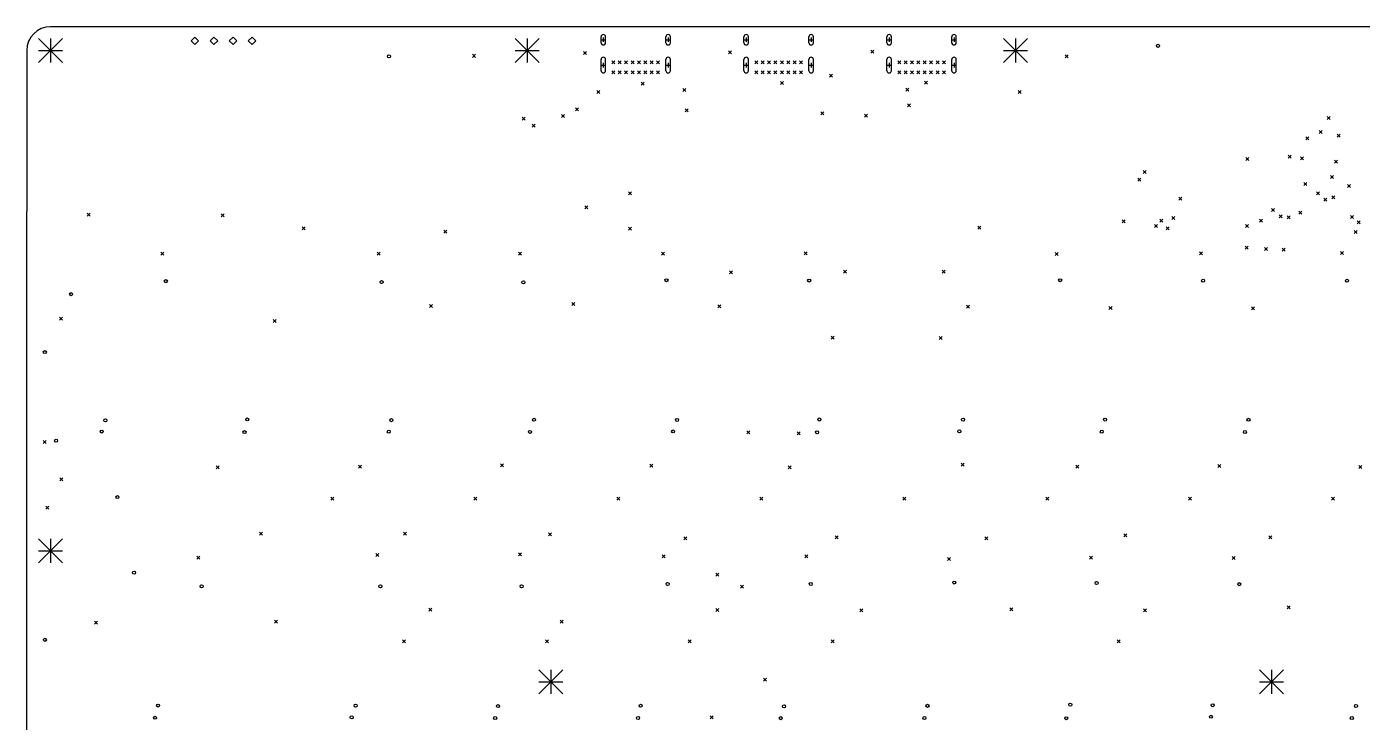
# Model space of a CAD drawing. Extents: x 16 to 378, y -238 to -52.
# Drawn here: x 19.1 to 197, y -144.3 to -51.6 of the extents above; entities that cross this region are included whole.
import ezdxf

# ---------------------------------------------------------------- set-up
doc = ezdxf.new("R2010")
doc.units = 0
doc.layers.add('BLACK', color=7, linetype='CONTINUOUS')

msp = doc.modelspace()

# ---------------------------------------------------------------- linework, layer by layer
at = {"layer": 'BLACK', "linetype": 'CONTINUOUS'}
for p, q in [((374.65, -51.6128), (22.225, -51.5938)), ((20.625, -53.1687), (23.825, -56.3687)), ((23.825, -53.1687), (20.625, -56.3687)), ((22.225, -53.1687), (22.225, -56.3687)), ((41.463, -52.967), (40.963, -53.467)), ((41.963, -53.467), (41.463, -52.967)), ((44.003, -52.967), (43.503, -53.467)), ((44.503, -53.467), (44.003, -52.967)), ((46.543, -52.967), (46.043, -53.467)), ((47.043, -53.467), (46.543, -52.967)), ((49.083, -52.967), (48.583, -53.467)), ((49.583, -53.467), (49.083, -52.967)), ((84.125, -53.1687), (87.325, -56.3687)), ((87.325, -53.1687), (84.125, -56.3687)), ((85.725, -53.1687), (85.725, -56.3687)), ((95.5875, -53.7297), (95.5875, -52.9297)), ((95.5875, -53.3297), (96.1875, -53.3297)), ((95.8875, -53.0297), (95.8875, -53.6297)), ((96.1875, -53.7297), (96.1875, -52.9297)), ((104.237, -53.7297), (104.237, -52.9297)), ((104.237, -53.3297), (104.837, -53.3297)), ((104.537, -53.0297), (104.537, -53.6297)), ((104.837, -53.7297), (104.837, -52.9297)), ((114.637, -53.7297), (114.637, -52.9297)), ((114.637, -53.3297), (115.237, -53.3297)), ((114.938, -53.0297), (114.938, -53.6297)), ((115.237, -53.7297), (115.237, -52.9297)), ((123.287, -53.7297), (123.287, -52.9297)), ((123.287, -53.3297), (123.887, -53.3297)), ((123.587, -53.0297), (123.587, -53.6297)), ((123.887, -53.7297), (123.887, -52.9297)), ((133.688, -53.7297), (133.688, -52.9297)), ((133.688, -53.3297), (134.287, -53.3297)), ((133.987, -53.0297), (133.987, -53.6297)), ((134.287, -53.7297), (134.287, -52.9297)), ((142.338, -53.7297), (142.338, -52.9297)), ((142.338, -53.3297), (142.938, -53.3297)), ((142.637, -53.0297), (142.637, -53.6297)), ((142.938, -53.7297), (142.938, -52.9297)), ((149.213, -53.1687), (152.412, -56.3687)), ((152.412, -53.1687), (149.213, -56.3687)), ((150.812, -53.1687), (150.812, -56.3687)), ((19.05, -54.7687), (19.05, -76.2)), ((20.625, -54.7687), (23.825, -54.7687)), ((40.963, -53.467), (41.463, -53.967)), ((41.463, -53.967), (41.963, -53.467)), ((43.503, -53.467), (44.003, -53.967)), ((44.003, -53.967), (44.503, -53.467)), ((46.043, -53.467), (46.543, -53.967)), ((46.543, -53.967), (47.043, -53.467)), ((48.583, -53.467), (49.083, -53.967)), ((49.083, -53.967), (49.583, -53.467)), ((84.125, -54.7687), (87.325, -54.7687)), ((93.2339, -54.8799), (93.6339, -55.2799)), ((93.6339, -54.8799), (93.2339, -55.2799)), ((112.563, -54.8037), (112.963, -55.2037)), ((112.963, -54.8037), (112.563, -55.2037)), ((131.55, -54.7021), (131.95, -55.1021)), ((131.95, -54.7021), (131.55, -55.1021)), ((149.213, -54.7687), (152.412, -54.7687)), ((78.4447, -55.2736), (78.8447, -55.6736)), ((78.8447, -55.2736), (78.4447, -55.6736)), ((95.5875, -57.4597), (95.5875, -55.9597)), ((95.5875, -56.7097), (96.1875, -56.7097)), ((95.8875, -56.4097), (95.8875, -57.0097)), ((96.1875, -57.4597), (96.1875, -55.9597)), ((97.0375, -56.1397), (97.4375, -56.5397)), ((97.4375, -56.1397), (97.0375, -56.5397)), ((97.8875, -56.1397), (98.2875, -56.5397)), ((98.2875, -56.1397), (97.8875, -56.5397)), ((98.7375, -56.1397), (99.1375, -56.5397)), ((99.1375, -56.1397), (98.7375, -56.5397)), ((99.5875, -56.1397), (99.9875, -56.5397)), ((99.9875, -56.1397), (99.5875, -56.5397)), ((100.438, -56.1397), (100.837, -56.5397)), ((100.837, -56.1397), (100.438, -56.5397)), ((101.287, -56.1397), (101.688, -56.5397)), ((101.688, -56.1397), (101.287, -56.5397)), ((102.137, -56.1397), (102.537, -56.5397)), ((102.537, -56.1397), (102.137, -56.5397)), ((102.987, -56.1397), (103.387, -56.5397)), ((103.387, -56.1397), (102.987, -56.5397)), ((104.237, -57.4597), (104.237, -55.9597)), ((104.237, -56.7097), (104.837, -56.7097)), ((104.537, -56.4097), (104.537, -57.0097)), ((104.837, -57.4597), (104.837, -55.9597)), ((114.637, -57.4597), (114.637, -55.9597)), ((114.637, -56.7097), (115.237, -56.7097)), ((114.938, -56.4097), (114.938, -57.0097)), ((115.237, -57.4597), (115.237, -55.9597)), ((116.087, -56.1397), (116.487, -56.5397)), ((116.487, -56.1397), (116.087, -56.5397)), ((116.938, -56.1397), (117.337, -56.5397)), ((117.337, -56.1397), (116.938, -56.5397)), ((117.787, -56.1397), (118.188, -56.5397)), ((118.188, -56.1397), (117.787, -56.5397)), ((118.637, -56.1397), (119.037, -56.5397)), ((119.037, -56.1397), (118.637, -56.5397)), ((119.487, -56.1397), (119.887, -56.5397)), ((119.887, -56.1397), (119.487, -56.5397)), ((120.337, -56.1397), (120.737, -56.5397)), ((120.737, -56.1397), (120.337, -56.5397)), ((121.188, -56.1397), (121.587, -56.5397)), ((121.587, -56.1397), (121.188, -56.5397)), ((122.037, -56.1397), (122.438, -56.5397)), ((122.438, -56.1397), (122.037, -56.5397)), ((123.287, -57.4597), (123.287, -55.9597)), ((123.287, -56.7097), (123.887, -56.7097)), ((123.587, -56.4097), (123.587, -57.0097)), ((123.887, -57.4597), (123.887, -55.9597)), ((133.688, -57.4597), (133.688, -55.9597)), ((133.688, -56.7097), (134.287, -56.7097)), ((133.987, -56.4097), (133.987, -57.0097)), ((134.287, -57.4597), (134.287, -55.9597)), ((135.137, -56.1397), (135.537, -56.5397)), ((135.537, -56.1397), (135.137, -56.5397)), ((135.987, -56.1397), (136.387, -56.5397)), ((136.387, -56.1397), (135.987, -56.5397)), ((136.838, -56.1397), (137.237, -56.5397)), ((137.237, -56.1397), (136.838, -56.5397)), ((137.688, -56.1397), (138.088, -56.5397)), ((138.088, -56.1397), (137.688, -56.5397)), ((138.537, -56.1397), (138.938, -56.5397)), ((138.938, -56.1397), (138.537, -56.5397)), ((139.387, -56.1397), (139.787, -56.5397)), ((139.787, -56.1397), (139.387, -56.5397)), ((140.237, -56.1397), (140.637, -56.5397)), ((140.637, -56.1397), (140.237, -56.5397)), ((141.088, -56.1397), (141.487, -56.5397)), ((141.487, -56.1397), (141.088, -56.5397)), ((142.338, -57.4597), (142.338, -55.9597)), ((142.338, -56.7097), (142.938, -56.7097)), ((142.637, -56.4097), (142.637, -57.0097)), ((142.938, -57.4597), (142.938, -55.9597)), ((157.458, -55.3498), (157.858, -55.7498)), ((157.858, -55.3498), (157.458, -55.7498)), ((97.0375, -57.4898), (97.4375, -57.8897)), ((97.4375, -57.4898), (97.0375, -57.8897)), ((97.8875, -57.4898), (98.2875, -57.8897)), ((98.2875, -57.4898), (97.8875, -57.8897)), ((98.7375, -57.4898), (99.1375, -57.8897)), ((99.1375, -57.4898), (98.7375, -57.8897)), ((99.5875, -57.4898), (99.9875, -57.8897)), ((99.9875, -57.4898), (99.5875, -57.8897)), ((100.438, -57.4898), (100.837, -57.8897)), ((100.837, -57.4898), (100.438, -57.8897)), ((101.287, -57.4898), (101.688, -57.8897)), ((101.688, -57.4898), (101.287, -57.8897)), ((102.137, -57.4898), (102.537, -57.8897)), ((102.537, -57.4898), (102.137, -57.8897)), ((102.987, -57.4898), (103.387, -57.8897)), ((103.387, -57.4898), (102.987, -57.8897)), ((116.087, -57.4898), (116.487, -57.8897)), ((116.487, -57.4898), (116.087, -57.8897)), ((116.938, -57.4898), (117.337, -57.8897)), ((117.337, -57.4898), (116.938, -57.8897)), ((117.787, -57.4898), (118.188, -57.8897)), ((118.188, -57.4898), (117.787, -57.8897)), ((118.637, -57.4898), (119.037, -57.8897)), ((119.037, -57.4898), (118.637, -57.8897)), ((119.487, -57.4898), (119.887, -57.8897)), ((119.887, -57.4898), (119.487, -57.8897)), ((120.337, -57.4898), (120.737, -57.8897)), ((120.737, -57.4898), (120.337, -57.8897)), ((121.188, -57.4898), (121.587, -57.8897)), ((121.587, -57.4898), (121.188, -57.8897)), ((122.037, -57.4898), (122.438, -57.8897)), ((122.438, -57.4898), (122.037, -57.8897)), ((126.058, -57.9101), (126.458, -58.3101)), ((126.458, -57.9101), (126.058, -58.3101)), ((135.137, -57.4898), (135.537, -57.8897)), ((135.537, -57.4898), (135.137, -57.8897)), ((135.987, -57.4898), (136.387, -57.8897)), ((136.387, -57.4898), (135.987, -57.8897)), ((136.838, -57.4898), (137.237, -57.8897)), ((137.237, -57.4898), (136.838, -57.8897)), ((137.688, -57.4898), (138.088, -57.8897)), ((138.088, -57.4898), (137.688, -57.8897)), ((138.537, -57.4898), (138.938, -57.8897)), ((138.938, -57.4898), (138.537, -57.8897)), ((139.387, -57.4898), (139.787, -57.8897)), ((139.787, -57.4898), (139.387, -57.8897)), ((140.237, -57.4898), (140.637, -57.8897)), ((140.637, -57.4898), (140.237, -57.8897)), ((141.088, -57.4898), (141.487, -57.8897)), ((141.487, -57.4898), (141.088, -57.8897)), ((95.0348, -60.0894), (95.4348, -60.4894)), ((95.4348, -60.0894), (95.0348, -60.4894)), ((100.956, -58.982), (101.355, -59.382)), ((101.355, -58.982), (100.956, -59.382)), ((106.49, -59.81), (106.89, -60.21)), ((106.89, -59.81), (106.49, -60.21)), ((119.505, -58.8804), (119.905, -59.2804)), ((119.905, -58.8804), (119.505, -59.2804)), ((136.208, -59.7897), (136.608, -60.1897)), ((136.608, -59.7897), (136.208, -60.1897)), ((138.713, -58.855), (139.113, -59.255)), ((139.113, -58.855), (138.713, -59.255)), ((151.184, -60.0742), (151.584, -60.4742)), ((151.584, -60.0742), (151.184, -60.4742)), ((136.452, -61.8725), (136.852, -62.2725)), ((136.852, -61.8725), (136.452, -62.2725)), ((85.06, -63.65), (85.46, -64.05)), ((85.46, -63.65), (85.06, -64.05)), ((90.3043, -63.2916), (90.7043, -63.6916)), ((90.7043, -63.2916), (90.3043, -63.6916)), ((92.2008, -62.4154), (92.6008, -62.8154)), ((92.6008, -62.4154), (92.2008, -62.8154)), ((106.81, -62.5532), (107.21, -62.9532)), ((107.21, -62.5532), (106.81, -62.9532)), ((124.875, -62.9393), (125.275, -63.3393)), ((125.275, -62.9393), (124.875, -63.3393)), ((130.712, -63.264), (131.112, -63.664)), ((131.112, -63.264), (130.712, -63.664)), ((192.38, -63.55), (192.78, -63.95)), ((192.78, -63.55), (192.38, -63.95)), ((86.43, -64.57), (86.83, -64.97)), ((86.83, -64.57), (86.43, -64.97)), ((191.28, -65.42), (191.68, -65.82)), ((191.68, -65.42), (191.28, -65.82)), ((189.54, -66.25), (189.94, -66.65)), ((189.94, -66.25), (189.54, -66.65)), ((193.71, -65.89), (194.11, -66.29)), ((194.11, -65.89), (193.71, -66.29)), ((181.524, -69.015), (181.924, -69.415)), ((181.924, -69.015), (181.524, -69.415)), ((187.163, -68.6975), (187.563, -69.0975)), ((187.563, -68.6975), (187.163, -69.0975)), ((188.827, -68.9388), (189.227, -69.3388)), ((189.227, -68.9388), (188.827, -69.3388)), ((193.33, -69.3734), (193.73, -69.7734)), ((193.73, -69.3734), (193.33, -69.7734)), ((167.84, -70.75), (168.24, -71.15)), ((168.24, -70.75), (167.84, -71.15)), ((167.15, -71.78), (167.55, -72.18)), ((167.55, -71.78), (167.15, -72.18)), ((189.243, -72.3322), (189.643, -72.7322)), ((189.643, -72.3322), (189.243, -72.7322)), ((192.789, -71.428), (193.189, -71.828)), ((193.189, -71.428), (192.789, -71.828)), ((195.05, -72.6218), (195.45, -73.0218)), ((195.45, -72.6218), (195.05, -73.0218)), ((99.241, -73.587), (99.641, -73.987)), ((99.641, -73.587), (99.241, -73.987)), ((172.581, -74.3185), (172.981, -74.7185)), ((172.981, -74.3185), (172.581, -74.7185)), ((190.95, -73.6), (191.35, -74)), ((191.35, -73.6), (190.95, -74)), ((191.926, -74.4252), (192.326, -74.8252)), ((192.326, -74.4252), (191.926, -74.8252)), ((192.976, -74.1255), (193.376, -74.5255)), ((193.376, -74.1255), (192.976, -74.5255)), ((19.05, -199.231), (19.05, -76.2)), ((27.0999, -76.4521), (27.4999, -76.8521)), ((27.4999, -76.4521), (27.0999, -76.8521)), ((93.4396, -75.4717), (93.8396, -75.8717)), ((93.8396, -75.4717), (93.4396, -75.8717)), ((184.95, -75.81), (185.35, -76.21)), ((185.35, -75.81), (184.95, -76.21)), ((188.573, -76.1778), (188.973, -76.5778)), ((188.973, -76.1778), (188.573, -76.5778)), ((44.9866, -76.5461), (45.3866, -76.9461)), ((45.3866, -76.5461), (44.9866, -76.9461)), ((55.7664, -78.2637), (56.1664, -78.6637)), ((56.1664, -78.2637), (55.7664, -78.6637)), ((99.2664, -78.3114), (99.6664, -78.7114)), ((99.6664, -78.3114), (99.2664, -78.7114)), ((145.804, -78.1895), (146.204, -78.5895)), ((146.204, -78.1895), (145.804, -78.5895)), ((165.032, -77.331), (165.432, -77.731)), ((165.432, -77.331), (165.032, -77.731)), ((169.345, -77.9293), (169.745, -78.3293)), ((169.745, -77.9293), (169.345, -78.3293)), ((170.07, -77.241), (170.47, -77.641)), ((170.47, -77.241), (170.07, -77.641)), ((170.889, -78.2555), (171.289, -78.6555)), ((171.289, -78.2555), (170.889, -78.6555)), ((171.677, -76.889), (172.077, -77.289)), ((172.077, -76.889), (171.677, -77.289)), ((181.488, -77.955), (181.888, -78.355)), ((181.888, -77.955), (181.488, -78.355)), ((183.33, -77.23), (183.73, -77.63)), ((183.73, -77.23), (183.33, -77.63)), ((185.956, -76.6471), (186.356, -77.0471)), ((186.356, -76.6471), (185.956, -77.0471)), ((187.04, -76.78), (187.44, -77.18)), ((187.44, -76.78), (187.04, -77.18)), ((195.456, -76.7366), (195.856, -77.1366)), ((195.856, -76.7366), (195.456, -77.1366)), ((196.345, -77.4478), (196.745, -77.8478)), ((196.745, -77.4478), (196.345, -77.8478)), ((74.6589, -78.7137), (75.0589, -79.1137)), ((75.0589, -78.7137), (74.6589, -79.1137)), ((195.977, -78.7305), (196.377, -79.1305)), ((196.377, -78.7305), (195.977, -79.1305)), ((36.9094, -81.6134), (37.3094, -82.0134)), ((37.3094, -81.6134), (36.9094, -82.0134)), ((65.7638, -81.6261), (66.1638, -82.0261)), ((66.1638, -81.6261), (65.7638, -82.0261)), ((84.5852, -81.6388), (84.9852, -82.0388)), ((84.9852, -81.6388), (84.5852, -82.0388)), ((103.635, -81.6515), (104.035, -82.0515)), ((104.035, -81.6515), (103.635, -82.0515)), ((122.672, -81.5753), (123.072, -81.9753)), ((123.072, -81.5753), (122.672, -81.9753)), ((156.099, -81.6769), (156.499, -82.0769)), ((156.499, -81.6769), (156.099, -82.0769)), ((175.327, -81.5753), (175.727, -81.9753)), ((175.727, -81.5753), (175.327, -81.9753)), ((181.435, -80.8539), (181.835, -81.2539)), ((181.835, -80.8539), (181.435, -81.2539)), ((184.011, -81.0267), (184.411, -81.4267)), ((184.411, -81.0267), (184.011, -81.4267)), ((186.378, -81.0902), (186.778, -81.4902)), ((186.778, -81.0902), (186.378, -81.4902)), ((194.123, -81.5499), (194.523, -81.9499)), ((194.523, -81.5499), (194.123, -81.9499)), ((112.695, -84.1077), (113.095, -84.5077)), ((113.095, -84.1077), (112.695, -84.5077)), ((127.895, -84.0289), (128.295, -84.4289)), ((128.295, -84.0289), (127.895, -84.4289)), ((141.062, -84.0543), (141.462, -84.4543)), ((141.462, -84.0543), (141.062, -84.4543)), ((72.7234, -88.6238), (73.1234, -89.0238)), ((73.1234, -88.6238), (72.7234, -89.0238)), ((91.6845, -88.3317), (92.0845, -88.7317)), ((92.0845, -88.3317), (91.6845, -88.7317)), ((111.154, -88.6365), (111.554, -89.0365)), ((111.554, -88.6365), (111.154, -89.0365)), ((144.313, -88.7127), (144.713, -89.1127)), ((144.713, -88.7127), (144.313, -89.1127)), ((163.287, -88.8651), (163.687, -89.2651)), ((163.687, -88.8651), (163.287, -89.2651)), ((182.274, -88.9159), (182.674, -89.3159)), ((182.674, -88.9159), (182.274, -89.3159)), ((23.422, -90.3002), (23.822, -90.7002)), ((23.822, -90.3002), (23.422, -90.7002)), ((51.8954, -90.605), (52.2954, -91.005)), ((52.2954, -90.605), (51.8954, -91.005)), ((126.272, -92.8275), (126.672, -93.2275)), ((126.672, -92.8275), (126.272, -93.2275)), ((140.643, -92.891), (141.043, -93.291)), ((141.043, -92.891), (140.643, -93.291)), ((21.2325, -106.749), (21.6325, -107.149)), ((21.6325, -106.749), (21.2325, -107.149)), ((115.002, -105.439), (115.402, -105.839)), ((115.402, -105.439), (115.002, -105.839)), ((121.745, -105.591), (122.145, -105.991)), ((122.145, -105.591), (121.745, -105.991)), ((44.3008, -110.087), (44.7008, -110.487)), ((44.7008, -110.087), (44.3008, -110.487)), ((63.2873, -110.011), (63.6873, -110.411)), ((63.6873, -110.011), (63.2873, -110.411)), ((82.2103, -109.82), (82.6103, -110.22)), ((82.6103, -109.82), (82.2103, -110.22)), ((102.073, -109.884), (102.473, -110.284)), ((102.473, -109.884), (102.073, -110.284)), ((120.539, -110.125), (120.939, -110.525)), ((120.939, -110.125), (120.539, -110.525)), ((143.579, -109.752), (143.979, -110.152)), ((143.979, -109.752), (143.579, -110.152)), ((158.88, -110.036), (159.28, -110.436)), ((159.28, -110.036), (158.88, -110.436)), ((177.778, -109.947), (178.178, -110.347)), ((178.178, -109.947), (177.778, -110.347)), ((196.604, -110.056), (197.004, -110.456)), ((197.004, -110.056), (196.604, -110.456)), ((23.4474, -111.687), (23.8474, -112.087)), ((23.8474, -111.687), (23.4474, -112.087)), ((21.6135, -115.492), (22.0135, -115.892)), ((22.0135, -115.492), (21.6135, -115.892)), ((59.5975, -114.259), (59.9975, -114.659)), ((59.9975, -114.259), (59.5975, -114.659)), ((78.6475, -114.259), (79.0475, -114.659)), ((79.0475, -114.259), (78.6475, -114.659)), ((97.6975, -114.259), (98.0975, -114.659)), ((98.0975, -114.259), (97.6975, -114.659)), ((116.747, -114.259), (117.147, -114.659)), ((117.147, -114.259), (116.747, -114.659)), ((135.797, -114.259), (136.197, -114.659)), ((136.197, -114.259), (135.797, -114.659)), ((154.847, -114.259), (155.248, -114.659)), ((155.248, -114.259), (154.847, -114.659)), ((173.897, -114.259), (174.297, -114.659)), ((174.297, -114.259), (173.897, -114.659)), ((192.947, -114.259), (193.347, -114.659)), ((193.347, -114.259), (192.947, -114.659)), ((50.092, -118.926), (50.492, -119.326)), ((50.492, -118.926), (50.092, -119.326)), ((69.269, -118.926), (69.669, -119.326)), ((69.669, -118.926), (69.269, -119.326)), ((88.573, -119.053), (88.973, -119.453)), ((88.973, -119.053), (88.573, -119.453)), ((165.281, -119.18), (165.681, -119.58)), ((165.681, -119.18), (165.281, -119.58)), ((20.625, -119.844), (23.825, -123.044)), ((23.825, -119.844), (20.625, -123.044)), ((22.225, -119.844), (22.225, -123.044)), ((106.607, -119.561), (107.007, -119.961)), ((107.007, -119.561), (106.607, -119.961)), ((126.8, -119.434), (127.2, -119.834)), ((127.2, -119.434), (126.8, -119.834)), ((146.739, -119.561), (147.139, -119.961)), ((147.139, -119.561), (146.739, -119.961)), ((184.585, -119.434), (184.985, -119.834)), ((184.985, -119.434), (184.585, -119.834)), ((20.625, -121.444), (23.825, -121.444)), ((41.71, -122.164), (42.11, -122.564)), ((42.11, -122.164), (41.71, -122.564)), ((65.5606, -121.783), (65.9606, -122.183)), ((65.9606, -121.783), (65.5606, -122.183)), ((84.6106, -121.707), (85.0106, -122.107)), ((85.0106, -121.707), (84.6106, -122.107)), ((103.724, -121.974), (104.124, -122.374)), ((104.124, -121.974), (103.724, -122.374)), ((122.736, -121.974), (123.136, -122.374)), ((123.136, -121.974), (122.736, -122.374)), ((141.761, -122.342), (142.161, -122.742)), ((142.161, -122.342), (141.761, -122.742)), ((160.684, -122.139), (161.084, -122.539)), ((161.084, -122.139), (160.684, -122.539)), ((179.721, -122.19), (180.121, -122.59)), ((180.121, -122.19), (179.721, -122.59)), ((110.9, -124.387), (111.3, -124.787)), ((111.3, -124.387), (110.9, -124.787)), ((114.189, -126.013), (114.589, -126.413)), ((114.589, -126.013), (114.189, -126.413)), ((72.6218, -129.061), (73.0218, -129.461)), ((73.0218, -129.061), (72.6218, -129.461)), ((110.874, -129.137), (111.274, -129.537)), ((111.274, -129.137), (110.874, -129.537)), ((130.077, -129.175), (130.477, -129.575)), ((130.477, -129.175), (130.077, -129.575)), ((150.066, -129.048), (150.466, -129.448)), ((150.466, -129.048), (150.066, -129.448)), ((167.872, -129.162), (168.272, -129.562)), ((168.272, -129.162), (167.872, -129.562)), ((187.049, -128.756), (187.449, -129.156)), ((187.449, -128.756), (187.049, -129.156)), ((28.0956, -130.788), (28.4956, -131.188)), ((28.4956, -130.788), (28.0956, -131.188)), ((52.0732, -130.686), (52.4732, -131.086)), ((52.4732, -130.686), (52.0732, -131.086)), ((90.1351, -130.686), (90.5351, -131.086)), ((90.5351, -130.686), (90.1351, -131.086)), ((69.1225, -133.309), (69.5225, -133.709)), ((69.5225, -133.309), (69.1225, -133.709)), ((88.1725, -133.309), (88.5725, -133.709)), ((88.5725, -133.309), (88.1725, -133.709)), ((107.222, -133.309), (107.622, -133.709)), ((107.622, -133.309), (107.222, -133.709)), ((126.272, -133.309), (126.672, -133.709)), ((126.672, -133.309), (126.272, -133.709)), ((164.373, -133.309), (164.772, -133.709)), ((164.772, -133.309), (164.373, -133.709)), ((87.3, -137.306), (90.5, -140.506)), ((90.5, -137.306), (87.3, -140.506)), ((88.9, -137.306), (88.9, -140.506)), ((117.25, -138.395), (117.65, -138.795)), ((117.65, -138.395), (117.25, -138.795)), ((183.344, -137.306), (186.544, -140.506)), ((186.544, -137.306), (183.344, -140.506)), ((184.944, -137.306), (184.944, -140.506)), ((87.3, -138.906), (90.5, -138.906)), ((183.344, -138.906), (186.544, -138.906)), ((110.133, -143.401), (110.533, -143.801)), ((110.533, -143.401), (110.133, -143.801))]:
    msp.add_line(p, q, dxfattribs=at)
at = {"layer": 'BLACK'}
for centre in [(169.819, -54.1401), (67.3303, -55.5384), (37.592, -85.4964), (66.3448, -85.6234), (104.318, -85.3694), (123.33, -85.4202), (156.781, -85.3694), (175.832, -85.4329), (194.996, -85.4456), (24.9707, -87.2338), (85.2424, -85.6615), (21.4681, -94.9554), (29.53, -104.038), (48.4378, -103.922), (67.6504, -104.023), (86.6546, -103.972), (105.725, -103.993), (124.678, -103.932), (143.835, -103.947), (162.768, -103.947), (181.879, -103.972), (22.9718, -106.761), (29.0525, -105.542), (48.0771, -105.613), (67.3049, -105.557), (86.1212, -105.583), (105.197, -105.527), (124.389, -105.639), (143.347, -105.517), (162.326, -105.562), (181.397, -105.598), (31.1404, -114.275), (33.3502, -124.333), (42.357, -126.172), (66.1822, -126.167), (85.0036, -126.162), (104.46, -125.842), (123.546, -125.842), (142.657, -125.659), (161.641, -125.71), (180.645, -125.872), (21.4757, -133.289), (36.5608, -142.052), (62.8802, -142.067), (81.8642, -142.123), (100.863, -142.077), (119.979, -142.143), (139.101, -142.088), (158.13, -141.92), (177.109, -142.001), (196.2, -142.113), (36.1645, -143.673), (62.3621, -143.627), (81.4781, -143.708), (100.518, -143.698), (119.543, -143.728), (138.689, -143.708), (157.582, -143.734), (176.865, -143.54), (195.651, -143.708)]:
    msp.add_circle(centre, 0.2032, dxfattribs=at)
for centre, radius, start, end in [((22.225, -54.7687), 3.175, 90, 180), ((95.8875, -52.9297), 0.3, 360, 540), ((104.537, -52.9297), 0.3, 360, 540), ((114.938, -52.9297), 0.3, 360, 540), ((123.587, -52.9297), 0.3, 360, 540), ((133.987, -52.9297), 0.3, 360, 540), ((142.637, -52.9297), 0.3, 360, 540), ((95.8875, -53.7297), 0.3, 180, 360), ((104.537, -53.7297), 0.3, 180, 360), ((114.938, -53.7297), 0.3, 180, 360), ((123.587, -53.7297), 0.3, 180, 360), ((133.987, -53.7297), 0.3, 180, 360), ((142.637, -53.7297), 0.3, 180, 360), ((95.8875, -55.9597), 0.3, 360, 540), ((104.537, -55.9597), 0.3, 360, 540), ((114.938, -55.9597), 0.3, 360, 540), ((123.587, -55.9597), 0.3, 360, 540), ((133.987, -55.9597), 0.3, 360, 540), ((142.637, -55.9597), 0.3, 360, 540), ((95.8875, -57.4597), 0.3, 180, 360), ((104.537, -57.4597), 0.3, 180, 360), ((114.938, -57.4597), 0.3, 180, 360), ((123.587, -57.4597), 0.3, 180, 360), ((133.987, -57.4597), 0.3, 180, 360), ((142.637, -57.4597), 0.3, 180, 360)]:
    msp.add_arc(centre, radius, start, end, dxfattribs=at)

doc.saveas('drawing.dxf')
